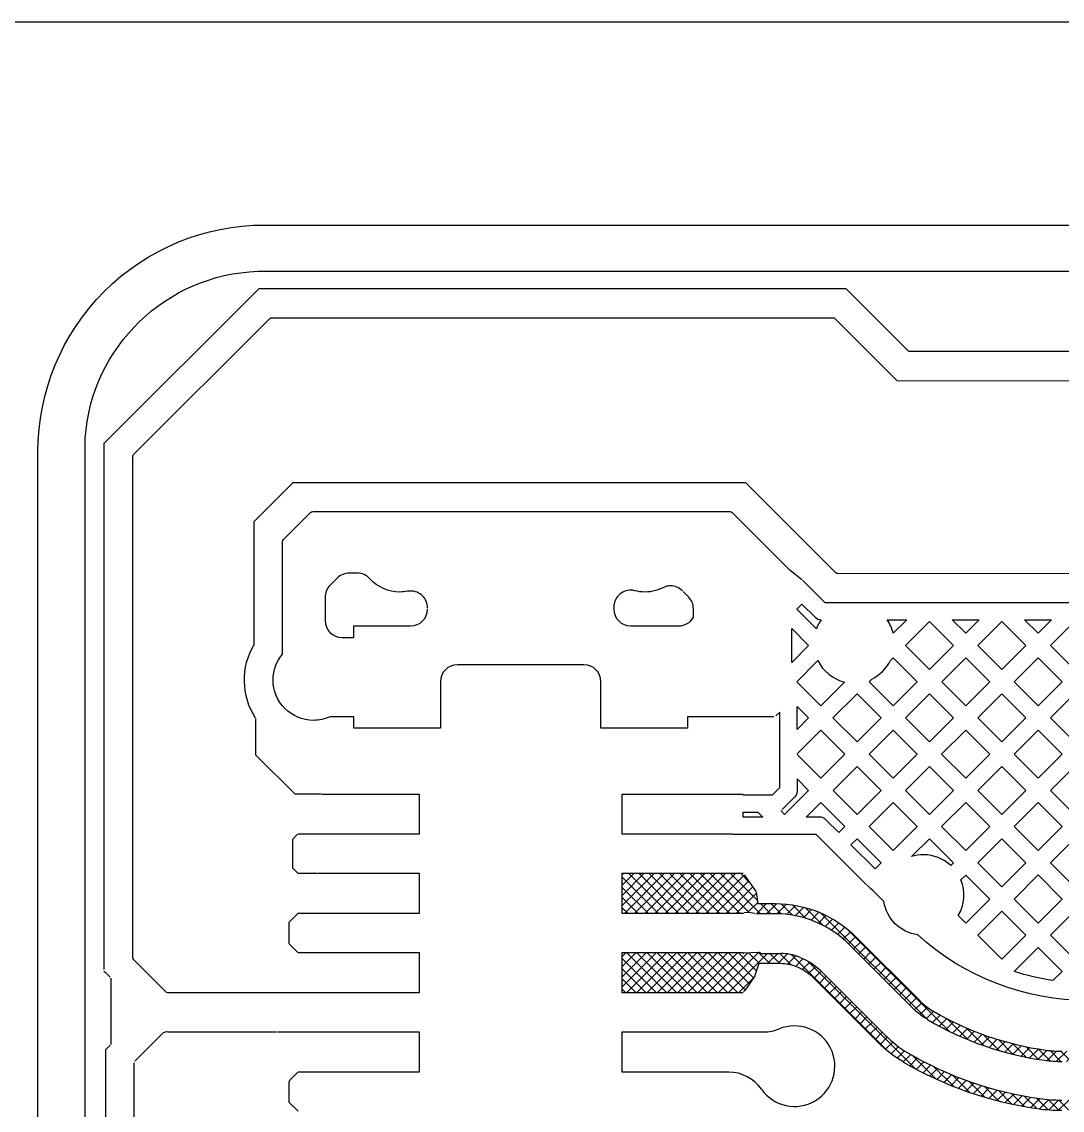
# Model space of a CAD drawing. Header units: millimetres. Extents: x 3193 to 3447, y -44 to 135.
# Drawn here: x 3279.795 to 3284.386, y 64.743 to 69.547 of the extents above; entities that cross this region are included whole.
import ezdxf

# ---------------------------------------------------------------- set-up
doc = ezdxf.new("R2010")
doc.units = ezdxf.units.MM
doc.header["$LTSCALE"] = 23.1
for name, color, linetype in [('gbr-dxf_layer0', 7, 'CONTINUOUS'), ('gbr-outline-dxf_layer1', 2, 'CONTINUOUS'), ('備註', 1, 'CONTINUOUS')]:
    doc.layers.add(name, color=color, linetype=linetype)

msp = doc.modelspace()

# ---------------------------------------------------------------- hatches: boundary and pattern name
at = {"layer": '備註', "linetype": 'Continuous'}
h = msp.add_hatch(dxfattribs=at)
h.set_pattern_fill('ANSI37', color=1, scale=0.01, angle=180, style=0)
h.set_pattern_definition([(135, (7962.365513476028, 498.2654708434671), (0.02245064030267288, 0.02245064030267288), []), (45.00000000000001, (7962.365513476028, 498.2654708434671), (0.02245064030267288, -0.02245064030267288), [])])
edge = h.paths.add_edge_path()
edge.add_ellipse((3359.583052670294, 59.40776795942737), major_axis=(0.01252426819055923, 0), ratio=1, start_angle=62.23431466019579, end_angle=74.47364938760656)
edge.add_line((3359.586405185518, 59.4198351850978), (3359.503880185518, 59.44290018509788))
edge.add_ellipse((3359.500388089265, 59.43062248810396), major_axis=(0.01276466136323169, 0), ratio=1, start_angle=74.12286977857029, end_angle=154.8854511866665)
edge.add_line((3359.488830185518, 59.43604018509781), (3359.466023185518, 59.44356818509779))
edge.add_ellipse((3359.444719451657, 59.17092771075131), major_axis=(0.2734715292828165, 0), ratio=1, start_angle=85.53206876416063, end_angle=124.9321066714137)
edge.add_line((3359.288128185518, 59.39512818509787), (3359.189083185518, 59.32630518509781))
edge.add_ellipse((3358.241988904871, 60.62698218428132), major_axis=(1.608958741745759, 0), ratio=1, start_angle=259.9973253950895, end_angle=306.0604171005775)
edge.add_line((3357.962522185519, 59.04248018509783), (3344.043073185519, 61.49586218509786))
edge.add_ellipse((3341.890511230653, 49.28828552897257), major_axis=(12.39590459727366, 0), ratio=1, start_angle=79.99983239179853, end_angle=89.02223314645957)
edge.add_line((3342.102040185518, 61.68238518509783), (3342.091750185518, 61.68263718509782))
edge.add_ellipse((3341.915730933346, 46.13088683702422), major_axis=(15.55274643482438, 0), ratio=1, start_angle=89.35153732403013, end_angle=106.8624955880837)
edge.add_line((3337.404255185518, 61.01492218509783), (3335.120893185518, 60.32340718509785))
edge.add_ellipse((3336.059395687906, 57.42744181850658), major_axis=(3.044240849782393, 0), ratio=1, start_angle=107.9560793490311, end_angle=112.9058941111479)
edge.add_ellipse((3334.880371910729, 60.21042250927225), major_axis=(0.02200018640532932, 0), ratio=1, start_angle=105.4255050779633, end_angle=113.3415489921781)
edge.add_ellipse((3330.948336555616, 69.81374493107269), major_axis=(10.35512774600846, 0), ratio=1, start_angle=269.9998540920655, end_angle=292.2641321823256)
edge.add_line((3330.948310185518, 59.45861718509788), (3322.923713185518, 59.45861718509788))
edge.add_line((3322.923713185518, 59.45861718509788), (3321.698735185518, 59.60552318509782))
edge.add_ellipse((3323.980640837282, 78.63258310249434), major_axis=(19.16340529508658, 0), ratio=1, start_angle=237.7232717037186, end_angle=263.1612090197558)
edge.add_line((3313.747210185518, 62.43033018509784), (3313.038135185519, 62.87814318509784))
edge.add_ellipse((3306.43877474056, 52.4315776982901), major_axis=(12.35646748681221, 0), ratio=1, start_angle=57.71835891717838, end_angle=89.99995156770952)
edge.add_line((3306.438785185518, 64.78804518509783), (3284.383757185518, 64.78804518509783))
edge.add_ellipse((3284.383646461034, 65.52848798575356), major_axis=(0.7404428089344982, 0), ratio=1, start_angle=262.4938267302385, end_angle=270.0085679077276)
edge.add_ellipse((3284.281208400627, 64.77325936225698), major_axis=(0.02188917907489349, 0), ratio=1, start_angle=74.87409326211606, end_angle=82.18393003354159)
edge.add_ellipse((3284.499677236765, 66.34868020573715), major_axis=(1.568607452013243, 0), ratio=1, start_angle=239.5635427173167, end_angle=262.1038531305894)
edge.add_ellipse((3283.955534866911, 65.41980758161874), major_axis=(0.4920903544579044, 0), ratio=1, start_angle=224.8112738173064, end_angle=239.4010401363109)
edge.add_line((3283.606430185519, 65.07299518509787), (3283.325220185518, 65.35420518509785))
edge.add_ellipse((3283.11884658219, 65.14836618443924), major_axis=(0.2914785726996615, 0), ratio=1, start_angle=44.92569256920794, end_angle=68.28871349969538)
edge.add_ellipse((3283.144123992476, 65.21164874369988), major_axis=(0.2233344415716332, 0), ratio=1, start_angle=68.30772893291217, end_angle=90.00225939866054)
edge.add_line((3283.144115185518, 65.4349831850978), (3283.057038185518, 65.4349831850978))
edge.add_ellipse((3283.04605725367, 65.42852732203848), major_axis=(0.01273809373797429, 0), ratio=1, start_angle=30.45194212593424, end_angle=93.94816493345985)
edge.add_line((3283.045180185518, 65.44123518509782), (3282.978075185518, 65.43662018509782))
edge.add_line((3282.978075185518, 65.43662018509782), (3282.978075185518, 65.43890018509786))
edge.add_line((3282.978075185518, 65.43890018509786), (3282.444675185518, 65.43890018509786))
edge.add_line((3282.444675185518, 65.43890018509786), (3282.444675185518, 65.26110018509782))
edge.add_line((3282.444675185518, 65.26110018509782), (3282.978075185518, 65.26110018509782))
edge.add_line((3282.978075185518, 65.26110018509782), (3282.978075185518, 65.26656718509788))
edge.add_ellipse((3282.975130164098, 65.27894235122064), major_axis=(0.01272076600398494, 0), ratio=1, start_angle=283.3861588286522, end_angle=325.9358450458)
edge.add_line((3282.985668185518, 65.27181718509782), (3283.028035185518, 65.33267518509787))
edge.add_ellipse((3283.017772682542, 65.34031730001921), major_axis=(0.01279534633371312, 0), ratio=1, start_angle=323.3262771394688, end_angle=349.9625931420886)
edge.add_line((3283.030372185518, 65.33808718509785), (3283.047050185518, 65.38998218509785))
edge.add_line((3283.047050185518, 65.38998218509785), (3283.144115185518, 65.38998218509785))
edge.add_ellipse((3283.144127592374, 65.21164148955332), major_axis=(0.1783406959760962, 0), ratio=1, start_angle=68.24926606257229, end_angle=90.00398596916925)
edge.add_ellipse((3283.118841613806, 65.14836409627885), major_axis=(0.2464832540224461, 0), ratio=1, start_angle=44.92480392022333, end_angle=68.24064743318829)
edge.add_line((3283.293360185518, 65.32242518509783), (3283.574505185518, 65.04128018509785))
edge.add_ellipse((3283.955547449392, 65.41981841550405), major_axis=(0.537107436866128, 0), ratio=1, start_angle=224.8111193865649, end_angle=239.4319281955726)
edge.add_ellipse((3284.50012371786, 66.3485549299087), major_axis=(1.613727573838814, 0), ratio=1, start_angle=239.5535593819423, end_angle=262.1161129758722)
edge.add_ellipse((3284.383667940553, 65.52854427622738), major_axis=(0.7854990969039252, 0), ratio=1, start_angle=262.3260020331372, end_angle=270.0069473466934)
edge.add_line((3284.383763185519, 64.74304518509781), (3306.438785185518, 64.74304518509781))
edge.add_ellipse((3306.438771476151, 52.43157931037332), major_axis=(12.31146587473212, 0), ratio=1, start_angle=57.71834354806271, end_angle=89.99993619858863)
edge.add_line((3313.014100185518, 62.84009718509783), (3313.723180185518, 62.39228518509783))
edge.add_ellipse((3323.980646270211, 78.63257891545216), major_axis=(19.20840313318145, 0), ratio=1, start_angle=237.7232498901434, end_angle=263.1611872062008)
edge.add_line((3321.693375185518, 59.56084218509785), (3322.922458185518, 59.41361718509786))
edge.add_line((3322.922458185518, 59.41361718509786), (3330.948310185518, 59.41361718509786))
edge.add_ellipse((3330.948739956913, 69.81378986734349), major_axis=(10.40017269112545, 0), ratio=1, start_angle=269.997632338638, end_angle=292.2775751891053)
edge.add_ellipse((3336.059346220487, 57.4274848949786), major_axis=(2.99918380735767, 0), ratio=1, start_angle=107.9504780254341, end_angle=112.9188479303681)
edge.add_ellipse((3336.160050856787, 57.11500667460287), major_axis=(3.327488292974247, 0), ratio=1, start_angle=105.4516366402203, end_angle=107.9418423971558)
edge.add_line((3335.273525185518, 60.32222518509788), (3337.417310185519, 60.97185718509787))
edge.add_ellipse((3341.915301982526, 46.130857066123), major_axis=(15.50765020038047, 0), ratio=1, start_angle=89.34702091478596, end_angle=106.8609411970305)
edge.add_ellipse((3342.094237078856, 61.65892392385088), major_axis=(0.02153679939091865, 0), ratio=1, start_angle=264.1265545595571, end_angle=270.1359625785639)
edge.add_line((3342.094288185518, 61.63738718509786), (3342.101417185518, 61.63738718509786))
edge.add_ellipse((3341.89053059501, 49.28827023226627), major_axis=(12.35091748287424, 0), ratio=1, start_angle=79.99993745754108, end_angle=89.02165172779574)
edge.add_line((3344.035258185518, 61.45154718509782), (3357.954718185518, 58.99816018509786))
edge.add_ellipse((3358.241902210016, 60.62695130088572), major_axis=(1.653915101447564, 0), ratio=1, start_angle=260.0005388709043, end_angle=305.9201403605867)
edge.add_ellipse((3359.202191484048, 59.30718751860583), major_axis=(0.02203135084924462, 0), ratio=1, start_angle=296.9698749448992, end_angle=305.5256584150097)
edge.add_ellipse((3360.248869072107, 57.80994598838232), major_axis=(1.804788343711396, 0), ratio=1, start_angle=123.9697940119922, end_angle=124.9493166973945)
edge.add_line((3359.240433185518, 59.30671518509781), (3359.313893185518, 59.3582321850978))
edge.add_ellipse((3359.444718611315, 59.1709257291143), major_axis=(0.2284710057927174, 0), ratio=1, start_angle=86.4656404781321, end_angle=124.9326270091944)
edge.add_line((3359.458803185518, 59.39896218509786), (3359.505828185518, 59.38221718509784))
edge.add_line((3359.505828185518, 59.38221718509784), (3359.554985185518, 59.25811518509785))
edge.add_ellipse((3359.56680892642, 59.26279614528904), major_axis=(0.01271661264712969, 0), ratio=1, start_angle=201.5983662150841, end_angle=235.1110773603341)
edge.add_line((3359.559535185518, 59.25236518509782), (3359.558598185518, 59.24704518509783))
edge.add_line((3359.558598185518, 59.24704518509783), (3360.083923185518, 59.1544351850978))
edge.add_line((3360.083923185518, 59.1544351850978), (3360.114793185518, 59.32953518509784))
h.paths.add_polyline_path([(3282.444675185518, 65.78865718509782), (3282.444675185518, 65.61085718509783), (3282.978075185518, 65.61085718509783), (3282.978075185518, 65.61424018509781, 0.1050129999794623), (3282.983333185518, 65.61383018509783), (3283.003078185518, 65.61623518509784), (3283.034462185518, 65.61020018509784), (3283.118967185518, 65.61020018509784, -0.1989610000014064), (3283.445777185518, 65.47480718509782), (3283.727145185518, 65.19344018509783, 0.06388799998524355), (3283.791668185518, 65.14314818509787, 0.09864499997632305), (3284.307758185518, 64.96372518509783, 0.03410700000139696), (3284.385260185518, 64.95843718509782), (3306.439038185518, 64.95843718509782, -0.1417890000000341), (3313.129160185518, 63.02221718509783), (3313.838240185519, 62.57440318509744, 0.1114510000000331), (3321.719030185518, 59.77471018509779), (3322.935412185519, 59.62901018509781), (3330.948515185518, 59.62901018509781, 0.09745599999944704), (3334.807395185519, 60.38846018509783, -0.02167899999797715), (3335.06855018552, 60.48560218509847, -0.01074099999885962), (3335.214298185519, 60.52944818509816), (3337.354822185518, 61.17810718509783, -0.07673299999955843), (3342.104827185518, 61.85278218509781, -0.03938799998511715), (3344.072600185518, 61.66389218509785), (3357.992050185677, 59.21050518506969, 0.1987819999320423), (3359.066115185518, 59.44831518509785), (3359.190450185518, 59.53502018509796, -0.1753869999997423), (3359.48233818552, 59.61351518509788), (3359.580035185518, 59.61279718509782), (3359.619535185519, 59.59302218509784), (3359.619305185518, 59.59172318509788), (3360.144630185519, 59.49911218509784), (3360.175500185518, 59.67421218509783), (3359.650175185518, 59.76682318509786), (3359.648985185519, 59.7600771850979, 0.1927999994876279), (3359.639693185518, 59.75826518509781), (3359.505455185518, 59.67172818509785, 0.3110639999497912), (3359.499885185518, 59.65838818509782), (3359.483353185518, 59.65851018509785, 0.1739159998567557), (3359.164680185518, 59.57191018509782), (3359.040325185518, 59.48518718509776, -0.1987800000002189), (3357.999865185519, 59.25482018509787), (3344.080410185464, 61.70820718510744, 0.03934299999894748), (3342.107818185518, 61.89774018509787, 0.04296799985334238), (3342.104025185518, 61.89803318509782), (3342.094070185518, 61.89803318509782, 0.07655300000000492), (3337.341773185518, 61.2211731850979), (3335.054610185518, 60.52838718509777, 0.02166899999900385), (3334.789925185518, 60.42993218509788, -0.09744499999990434), (3330.948515185518, 59.67401018509783), (3322.936667185518, 59.67401018509783), (3321.724390185518, 59.81939018509787, -0.1114509999999863), (3313.862270185518, 62.61244718509785), (3313.153195185518, 63.06026318509784, 0.1417890000000125), (3306.439038185518, 65.00343718509784), (3284.385260185518, 65.00343718509784, -0.03423199998499024), (3284.313615185518, 65.00834318509784, -0.09860700000024084), (3283.814355185504, 65.18201018510639, -0.06364499998820487), (3283.75910018551, 65.22512518510594), (3283.477602185518, 65.50662318509804, 0.1989569999985511), (3283.118967185518, 65.65520018509785), (3283.043220185518, 65.65520018509785), (3283.034970185518, 65.70557318509789, 0.1182239999783184), (3283.032735185519, 65.71106018509785), (3282.982265185518, 65.78152018509782, 0.111968999943164), (3282.978075185518, 65.78525018509795), (3282.978075185518, 65.78865718509782)])

# ---------------------------------------------------------------- linework, layer by layer
at = {"layer": 'gbr-dxf_layer0'}
for p, q in [((3281.274797185518, 67.1137741850978), (3281.240895185519, 67.1137741850978)), ((3283.183923185518, 67.12762718509778), (3283.236950185518, 67.08520718509784)), ((3281.133018185518, 67.00589718509782), (3281.133018185518, 66.9056741850978)), ((3282.407082185518, 66.96272918509779), (3282.407082185518, 66.95610918509784)), ((3283.301153185518, 66.8676891850978), (3283.214835185518, 66.9540091850978)), ((3282.482700185518, 66.88060218509777), (3282.692727185518, 66.88060218509777)), ((3283.613342185518, 66.90777918509777), (3283.700165185518, 66.90777918509777)), ((3283.700165185518, 66.90777918509777), (3283.640462185518, 66.84816218509782)), ((3283.900380185519, 66.90777918509777), (3284.019950185518, 66.90777918509777)), ((3284.220165185518, 66.90777918509777), (3284.339483185518, 66.90777918509777)), ((3283.192450185518, 66.71985218509776), (3283.192450185518, 66.86863218509781)), ((3282.275188185518, 66.70915218509778), (3281.717540185518, 66.70915218509778)), ((3283.139617185519, 66.50061918509785), (3283.122777185518, 66.48377918509779)), ((3283.215817185518, 66.4234341850978), (3283.215817185518, 66.52548018509783)), ((3283.065418185518, 66.03655918509783), (3282.978075185519, 66.03655918509783)), ((3283.118790185518, 65.61020018509778), (3283.034463185518, 65.61020018509778)), ((3281.014655185519, 65.43890018509781), (3281.136727185519, 65.43890018509781)), ((3280.188138185518, 65.32663018509784), (3280.188138185518, 65.03351518509784)), ((3282.978075185519, 65.26110018509782), (3282.444675185518, 65.26110018509782)), ((3280.291515185519, 64.5600071850978), (3280.291515185519, 64.95126918509784)), ((3280.291518185518, 64.9565521850978), (3280.292660185519, 64.9565521850978)), ((3281.446455185519, 64.91108718509783), (3281.014655185519, 64.91108718509783))]:
    msp.add_line(p, q, dxfattribs=at)
at = {"layer": 'gbr-dxf_layer0', "linetype": 'Continuous'}
for points in [[(3280.074980185518, 63.98677918509777), (3280.074930185518, 65.35101418509778), (3280.074855185519, 67.70866718509781, -0.384262), (3280.836650185519, 68.4457491850978), (3290.704000185518, 68.4459521850978)], [(3291.546510185518, 68.0904041850978, -0.020487), (3291.532085185519, 68.0909891850978), (3290.722945185518, 68.09100718509781, -0.020775), (3290.708310185518, 68.0904041850978, -0.020786), (3290.693667185518, 68.0910091850978), (3283.714878185519, 68.0911671850978, -0.20222), (3283.705758185518, 68.09500218509778), (3283.432225185518, 68.36853518509777), (3280.840410185519, 68.36853518509777), (3280.157405185518, 67.6862891850978), (3280.157405185518, 65.36371518509783)], [(3280.284913185518, 65.41548018509782), (3280.284913185518, 67.6280221850978, -0.202305), (3280.288645185518, 67.63719218509785), (3280.889507185518, 68.23729218509784, -0.202179), (3280.898677185519, 68.24102718509779), (3283.374212185518, 68.24102718509779, -0.202328), (3283.383382185518, 68.23729218509784), (3283.656762185518, 67.96365918509782), (3305.872872185518, 67.96289718509782, -0.053761), (3309.095827185519, 67.56416718509782)], [(3315.503917185518, 63.6404521850978, -0.017997), (3314.445142185518, 64.25601918509786), (3312.949337185518, 65.19447418509783, 0.088703), (3307.193977185519, 67.11110718509782), (3283.396615185518, 67.11148918509782, -0.202133), (3283.387497185518, 67.1153241850978), (3282.990012185518, 67.51281018509782), (3280.991285185518, 67.51281018509782), (3280.818565185518, 67.3400891850978), (3280.818565185518, 66.7972891850978, 0.284412), (3280.824915185519, 66.47555018509782)], [(3280.903910185519, 66.64159018509783, -0.177629), (3280.946075185518, 66.75654918509782), (3280.946075185518, 67.25276418509777, -0.202133), (3280.949910185519, 67.26188218509783), (3281.069493185519, 67.38146518509781, -0.202117), (3281.078610185518, 67.3852991850978), (3281.449760185518, 67.3852991850978, -0.01913), (3281.463217185518, 67.38580918509781, -0.019126), (3281.476675185518, 67.3852991850978), (3282.531800185518, 67.3852991850978, -0.01913), (3282.545257185518, 67.38580918509781, -0.019126), (3282.558715185519, 67.3852991850978), (3282.920467185518, 67.3852991850978, -0.202133), (3282.929585185518, 67.38146518509781), (3283.171520185518, 67.1395051850978, -0.078274), (3283.177235185519, 67.13404418509784, -0.069751), (3283.182187185518, 67.1290391850978)], [(3281.240280185518, 67.11376718509781, 0.198977), (3281.187245185519, 67.09180218509779), (3281.154990185519, 67.05954718509783, 0.198962), (3281.133025185519, 67.0065121850978)], [(3281.585640185519, 66.95969718509782, 0.414241), (3281.510640185518, 67.03469718509781, 0.047089), (3281.496660185519, 67.03338218509784, -0.047413), (3281.463217185518, 67.03020918509783, -0.212271), (3281.331225185518, 67.08888718509782)], [(3282.710077185518, 67.03498918509781, 0.202302), (3282.656852185518, 67.05745718509782, 0.079851), (3282.633598185518, 67.05370718509779, -0.130752), (3282.545257185518, 67.03020918509783, -0.063559), (3282.500637185519, 67.03589918509779, 0.062717), (3282.482087185518, 67.03823018509782, 0.414241), (3282.407087185518, 66.96322918509777)], [(3282.758612185518, 66.95571218509782, 0.197173), (3282.737007185518, 67.0083841850978), (3282.712872185518, 67.03251918509785)], [(3283.214835185518, 66.9540091850978), (3283.237790185519, 66.97696518509782), (3283.295535185519, 66.91921718509782, 0.198113), (3283.322230185518, 66.90778218509782, 0.064002), (3283.301153185518, 66.8676891850978)], [(3282.693340185519, 66.88060918509781, 0.270317), (3282.758617185518, 66.91867518509777), (3282.758617185518, 66.95521018509778)], [(3281.642035185519, 66.63364718509781), (3281.642035185519, 66.42899018509782), (3281.260525185518, 66.42899018509782), (3281.260525185518, 66.48004418509784), (3281.155980185518, 66.48004418509784, -0.108184), (3281.081710185518, 66.46379018509784, -0.414223), (3280.903910185519, 66.64159018509783)], [(3283.215817185518, 66.2059471850978), (3283.215817185518, 66.15162218509779, -0.200951), (3283.204455185519, 66.12448018509782), (3283.150250185518, 66.0702741850978)], [(3283.522920185518, 65.73780918509784), (3283.300367185518, 65.9603591850978), (3282.937180185519, 65.9603591850978, -0.041391), (3282.930968185518, 65.96087018509782), (3282.444675185518, 65.96087018509782), (3282.444675185518, 66.13867018509781), (3282.978075185519, 66.13867018509781)], [(3282.982265185518, 65.78151918509782), (3283.032735185519, 65.7110591850978, -0.118307), (3283.034970185518, 65.70557218509784), (3283.043220185518, 65.6551991850978), (3283.118790185518, 65.6551991850978)], [(3284.500540185519, 65.22706218509781, -0.185818), (3283.748542185519, 65.51673018509781, -0.327479), (3283.598815185519, 65.6644541850978), (3283.558230185518, 65.70503918509782, 0.018189), (3283.525202185519, 65.73567218509778)], [(3283.118968185518, 65.6551991850978, -0.19896), (3283.477603185519, 65.50662218509781), (3283.758965185519, 65.22526018509781)], [(3281.014095185518, 65.61110918509782, -0.020143), (3281.012268185518, 65.61050218509781), (3280.972997185519, 65.57123218509783), (3280.972997185519, 65.47852218509782), (3281.012622185518, 65.43890018509781)], [(3282.978075185519, 65.43662018509782, -0.055126), (3282.980792185518, 65.43707018509782), (3283.045180185519, 65.44123418509783, -0.284522), (3283.057037185518, 65.43498218509781), (3283.143935185518, 65.43498218509781)], [(3283.791405185518, 65.14330418509782, -0.063651), (3283.727145185519, 65.19344018509783), (3283.445782185519, 65.47480218509777)], [(3281.014655185519, 65.2613521850978), (3280.439040185519, 65.2613521850978, -0.202063), (3280.429920185518, 65.26518718509779), (3280.288747185518, 65.40636218509782, -0.202117), (3280.284913185518, 65.41548018509782)], [(3283.143935185518, 65.3899821850978), (3283.047050185519, 65.3899821850978), (3283.030372185519, 65.33808718509779, -0.116749), (3283.028035185519, 65.33267518509781), (3282.985667185519, 65.27181718509782, -0.187919), (3282.978075185519, 65.26656718509783)], [(3283.226882185519, 65.41908218509782, -0.102099), (3283.325220185518, 65.3542041850978), (3283.606325185518, 65.07309918509783)], [(3283.682137185519, 64.95750418509779, -0.063743), (3283.574505185518, 65.04127918509779), (3283.293400185518, 65.32238418509782)], [(3282.444675185518, 64.91108718509783), (3282.444675185518, 65.08888718509782), (3283.070690185518, 65.08889018509781, 0.096635), (3283.136460185518, 65.10160518509782)], [(3280.295352185519, 64.96038718509779), (3280.420523185519, 65.0855601850978, -0.198963), (3280.439800185518, 65.08939518509779), (3280.919150185518, 65.08939518509779)], [(3280.184303185518, 65.0296791850978), (3280.164007185518, 65.00938418509783), (3280.164007185518, 64.49884418509784), (3280.579045185518, 64.08380918509785), (3280.735937185518, 64.08380918509785, -0.151628), (3280.836600185518, 64.11505018509781, -0.245404), (3280.982512185518, 64.03884918509779), (3281.014655185519, 64.03884918509779), (3281.312747185518, 64.03884918509779)], [(3281.012622185518, 64.91108718509783), (3280.976110185518, 64.87457518509781, -0.014274), (3280.974015185519, 64.86482418509782), (3280.974015185519, 64.7790071850978), (3281.014145185519, 64.73887418509783)], [(3283.059093185518, 64.83573718509781, 0.246509), (3282.914927185519, 64.91108218509784), (3282.444675185518, 64.91108718509783)]]:
    msp.add_lwpolyline(points, format="xyb", dxfattribs=at)
for points in [[(3283.240217185518, 67.0822951850978), (3283.338532185518, 66.9839791850978), (3287.839295185518, 66.9839791850978)], [(3281.208525185518, 66.83005718509783), (3281.260525185518, 66.83005718509783), (3281.260525185518, 66.88060218509777), (3281.510027185518, 66.88060218509777)], [(3284.019950185518, 66.90777918509777), (3283.960165185518, 66.84799418509785), (3283.900380185519, 66.90777918509777)], [(3284.339483185518, 66.90777918509777), (3284.279825185518, 66.84812218509781), (3284.220165185518, 66.90777918509777)], [(3283.192450185518, 66.86863218509781), (3283.266840185518, 66.79424218509781), (3283.192450185518, 66.71985218509776)], [(3283.113608185518, 66.48004418509784), (3282.732202185519, 66.48004418509784), (3282.732202185519, 66.42899018509782), (3282.350695185519, 66.42899018509782), (3282.350695185519, 66.63353518509781)], [(3282.978075185519, 66.13511218509781), (3283.107327185518, 66.13511218509781), (3283.139617185519, 66.1674021850978), (3283.139617185519, 66.50061918509785)], [(3283.215817185518, 66.52548018509783), (3283.266840185518, 66.47445718509779), (3283.215817185518, 66.4234341850978)], [(3280.826948185518, 66.4724251850978), (3280.826948185518, 66.3118971850978), (3280.999922185519, 66.1389221850978), (3281.115797185518, 66.1389221850978)], [(3283.215817185518, 66.31370718509784), (3283.320847185519, 66.20867718509778), (3283.426735185519, 66.31456518509783), (3283.320720185518, 66.4205771850978), (3283.215817185518, 66.31567518509782)], [(3283.144352185519, 66.06538418509781), (3283.160955185518, 66.04878418509783), (3283.266967185518, 66.15479718509779), (3283.215817185518, 66.2059471850978)], [(3281.118442185519, 66.13867018509781), (3281.548055185519, 66.13867018509781), (3281.548055185519, 65.96087018509782), (3281.014655185519, 65.96087018509782)], [(3282.978075185519, 66.03655918509783), (3282.978075185519, 66.05891218509778), (3283.043065185518, 66.05891218509778), (3283.065418185518, 66.03655918509783)], [(3281.012140185519, 65.9611221850978), (3280.989507185518, 65.93851718509781), (3280.989507185518, 65.81304018509782), (3281.013637185518, 65.78890918509781), (3281.096747185518, 65.78890918509781)], [(3281.099752185518, 65.78865718509782), (3281.548055185519, 65.78865718509782), (3281.548055185519, 65.61085718509783), (3281.014655185519, 65.61085718509783)], [(3282.444675185518, 65.61085718509783), (3282.444675185518, 65.78865718509782), (3282.978075185519, 65.78865718509782)], [(3282.978075185519, 65.61423918509782), (3282.978075185519, 65.61085718509783), (3282.444675185518, 65.61085718509783)], [(3283.029782185518, 65.61069218509785), (3283.003077185518, 65.61623418509784), (3282.983332185519, 65.61382918509777)], [(3281.137025185518, 65.43890018509781), (3281.548055185519, 65.43890018509781), (3281.548055185519, 65.26110018509782), (3281.014655185519, 65.26110018509782)], [(3282.444675185518, 65.26110018509782), (3282.444675185518, 65.43890018509781), (3282.978075185519, 65.43890018509781)], [(3280.157405185518, 65.35736418509778), (3280.163755185518, 65.35101418509778), (3280.184303185518, 65.33046718509782)], [(3280.923595185518, 65.08888718509782), (3281.014655185519, 65.08888718509782), (3281.433703185518, 65.08888718509782), (3281.548055185519, 65.08888718509782), (3281.548055185519, 64.91108718509783), (3281.446455185519, 64.91108718509783)]]:
    msp.add_lwpolyline(points, dxfattribs=at)
for points in [[(3283.694385185519, 66.79424218509781), (3283.800272185518, 66.90012718509782), (3283.906285185519, 66.7941141850978), (3283.800397185519, 66.6882291850978)], [(3284.014045185518, 66.7941141850978), (3284.120057185518, 66.90012718509782), (3284.225945185518, 66.79424218509781), (3284.119933185518, 66.6882291850978)], [(3284.333705185519, 66.79424218509781), (3284.439718185518, 66.90025418509778), (3284.545730185519, 66.79424218509781), (3284.439715185518, 66.6882291850978)], [(3283.854277185518, 66.6343491850978), (3283.960165185518, 66.7402341850978), (3284.066052185518, 66.6343491850978), (3283.960165185518, 66.52846218509781)], [(3284.173813185518, 66.6343491850978), (3284.279825185518, 66.74036218509782), (3284.385837185519, 66.6343491850978), (3284.279825185518, 66.52833718509778)], [(3283.374600185519, 66.47445718509779), (3283.480612185518, 66.58047018509781), (3283.586627185518, 66.47445718509779), (3283.480615185518, 66.36844418509783)], [(3283.694387185518, 66.47445718509779), (3283.800397185519, 66.58047018509781), (3283.906285185519, 66.47458218509782), (3283.800272185518, 66.36856918509785)], [(3284.014045185518, 66.47458218509782), (3284.119933185518, 66.58047018509781), (3284.225943185518, 66.47445718509779), (3284.120057185518, 66.36856918509785)], [(3284.333705185519, 66.47445718509779), (3284.439718185518, 66.58047018509781), (3284.545730185519, 66.4744541850978), (3284.439718185518, 66.36844218509783)], [(3283.534492185519, 66.31456518509783), (3283.640507185518, 66.4205771850978), (3283.746392185519, 66.3146891850978), (3283.640380185519, 66.20867718509778)], [(3283.854152185518, 66.3146891850978), (3283.960165185518, 66.42070218509777), (3284.066177185518, 66.3146891850978), (3283.960165185518, 66.20867718509778)], [(3284.173938185518, 66.3146891850978), (3284.279825185518, 66.4205771850978), (3284.385837185519, 66.31456218509778), (3284.279953185519, 66.20867718509778)], [(3283.374727185518, 66.15479718509779), (3283.480615185518, 66.26068518509778), (3283.586500185518, 66.15479718509779), (3283.480615185518, 66.04891218509779)], [(3283.694260185518, 66.15479718509779), (3283.800272185518, 66.26081018509781), (3283.906285185519, 66.15479718509779), (3283.800272185518, 66.04878418509783)], [(3284.014045185518, 66.15479718509779), (3284.120057185518, 66.26081018509781), (3284.226070185518, 66.15479718509779), (3284.120060185519, 66.04878418509783)], [(3284.333832185518, 66.15479718509779), (3284.439718185518, 66.26068218509779), (3284.545602185518, 66.15479718509779), (3284.439718185518, 66.04891218509779)], [(3283.534495185518, 65.9950321850978), (3283.640380185519, 66.10091718509786), (3283.746392185519, 65.99490418509778), (3283.640507185518, 65.88901918509784)], [(3283.854152185518, 65.99490418509778), (3283.960165185518, 66.10091718509786), (3284.066180185519, 65.99490418509778), (3283.960167185519, 65.88889218509782)], [(3284.173940185518, 65.99490418509778), (3284.279950185518, 66.10091718509786), (3284.385835185519, 65.9950321850978), (3284.279825185518, 65.88901918509784)], [(3283.453975185518, 65.91451218509782), (3283.480615185518, 65.9411521850978), (3283.586627185518, 65.83513918509779), (3283.559987185518, 65.8084991850978)], [(3284.014047185518, 65.83501218509782), (3284.120060185519, 65.94102418509779), (3284.225945185518, 65.83513918509779), (3284.119933185518, 65.72912718509777)], [(3284.333705185519, 65.83513918509779), (3284.439715185518, 65.9411521850978), (3284.545730185519, 65.83513718509779), (3284.439718185518, 65.72912418509783)], [(3284.173813185518, 65.67524718509783), (3284.279825185518, 65.7812591850978), (3284.385837185519, 65.67524418509784), (3284.279825185518, 65.56923218509782)], [(3284.014045185518, 65.51547918509779), (3284.119933185518, 65.62136718509784), (3284.225945185518, 65.51535218509777), (3284.120057185518, 65.40946718509782)], [(3284.333705185519, 65.51535218509777), (3284.439718185518, 65.62136418509779), (3284.545730185519, 65.51535218509777), (3284.439718185518, 65.4093401850978)]]:
    msp.add_lwpolyline(points, close=True, dxfattribs=at)
for points in [[(3283.214708185518, 66.6343491850978), (3283.308015185518, 66.72765718509784, 0.222526), (3283.425385185518, 66.6330021850978), (3283.320720185518, 66.52833718509778)], [(3283.534492185519, 66.6343491850978), (3283.546285185518, 66.64614018509782, 0.165569), (3283.627315185518, 66.72717218509781), (3283.640505185518, 66.74036218509782), (3283.746520185518, 66.6343491850978), (3283.640507185518, 66.52833718509778)], [(3283.256490185518, 66.03655918509783), (3283.320847185519, 66.10091718509786), (3283.426735185519, 65.9950321850978), (3283.400095185519, 65.96839218509781), (3283.343290185519, 66.02519718509781, 0.20095), (3283.316147185518, 66.03655918509783)], [(3283.721717185518, 65.86246918509785), (3283.800272185518, 65.94102418509779), (3283.906285185519, 65.83501218509782), (3283.894757185518, 65.82348218509783, 0.188154), (3283.774365185519, 65.87044418509784, 0.07534400000000001)], [(3283.927398185519, 65.60212718509781, 0.234721), (3283.938948185519, 65.7599141850978), (3283.960167185519, 65.78113218509783), (3284.066052185518, 65.67524718509783), (3283.960165185518, 65.56935918509784)], [(3284.174005185519, 65.35565418509778), (3284.279825185518, 65.46147218509783), (3284.385837185519, 65.35546018509781), (3284.345275185518, 65.31489718509779, -0.042189)]]:
    msp.add_lwpolyline(points, format="xyb", close=True, dxfattribs=at)
at = {"layer": 'gbr-dxf_layer0'}
for centre, radius, start, end in [((3281.275435185518, 67.03878218509784), 0.074985, 42.02856299998454, 90.01545599999208), ((3281.510640185518, 66.9556091850978), 0.075, 270, 0), ((3282.482087185518, 66.9556091850978), 0.075, 180, 270), ((3281.208025185518, 66.9050621850978), 0.075, 180, 270), ((3283.467817185518, 66.80560218509778), 0.177812, 13.84800600000651, 35.07356900001718), ((3281.717040185518, 66.6341471850978), 0.075, 90, 180), ((3282.275687185519, 66.6341471850978), 0.075, 0, 90), ((3283.118975185518, 65.14809218509784), 0.462105, 44.99220300002989, 90.00080400000799), ((3283.144110185519, 65.21157018509781), 0.223412, 68.31226699996219, 89.99893199998624), ((3283.144110185519, 65.21157018509781), 0.17841, 68.31183799998573, 89.99818699998919), ((3283.118807185519, 65.1483121850978), 0.246542, 44.92769699998193, 68.23775499996816), ((3283.955500185518, 65.41986218509778), 0.276577, 224.7563690000143, 239.3144130000026), ((3284.500028185518, 66.34872418509782), 1.39828, 239.5628570000093, 262.0827039999674), ((3284.500033185518, 66.34872218509783), 1.35328, 239.5624939999755, 262.0822060000335), ((3283.204890185519, 64.93750018509776), 0.177798, 214.9141609999917, 112.6358240000128), ((3283.955633185518, 65.41993218509784), 0.492248, 224.8135050000113, 239.3985269999663), ((3284.385272185518, 65.52906918509781), 0.525632, 262.1925629999719, 269.998734000008), ((3284.499705185518, 66.3487571850978), 1.61369, 239.570045000014, 262.0202750000284), ((3284.499700185518, 66.3487571850978), 1.568685, 239.5702880000032, 262.103402000012), ((3284.385260185519, 65.52906918509781), 0.5706319999999999, 262.1941449999633, 270.0001010000049), ((3284.383685185519, 65.52907718509779), 0.741032, 262.4968210000059, 270.0056119999902), ((3284.383702185519, 65.52907718509779), 0.78603, 262.3286119999939, 270.0043009999627)]:
    msp.add_arc(centre, radius, start, end, dxfattribs=at)
at = {"layer": 'gbr-outline-dxf_layer1', "linetype": 'Continuous'}
msp.add_lwpolyline([(3279.866320185519, 56.05004218509784), (3279.866320185519, 67.64997018509781, -0.4142149999999999), (3280.866318185518, 68.64996718509782), (3305.736220185519, 68.64996718509782, -0.152268), (3314.317355185519, 65.97483918509779, 0.152268), (3323.751170185518, 63.03352018509783), (3329.251032185518, 63.03352018509783, 0.101585), (3335.791022185518, 64.37616418509778, -0.145892), (3344.361922185518, 65.36804718509781), (3362.231340185518, 62.21713018509782, -0.414233), (3363.042430185518, 61.05867018509782), (3361.027940185518, 49.63493918509779, -0.414154), (3359.869542185518, 48.82372718509778), (3342.146533185519, 51.94897518509778, 0.144694), (3341.019870185518, 51.8211991850978, -0.100411), (3329.251032185518, 49.43359718509778), (3323.751170185518, 49.43359718509778, -0.151026), (3306.709548185519, 54.70130218509776, 0.151038), (3305.581025185518, 55.05004418509783), (3280.866318185518, 55.05004418509783, -0.4142149999999999)], format="xyb", close=True, dxfattribs=at)
at = {"layer": '備註', "color": 1, "linetype": 'Continuous'}
msp.add_lwpolyline([(3278.663722379009, 69.54702666576789), (3284.707289657349, 69.54702666576789), (3284.707289657349, 53.97910336017146), (3278.663722379009, 53.97910336017146)], close=True, dxfattribs=at)

doc.saveas('drawing.dxf')
